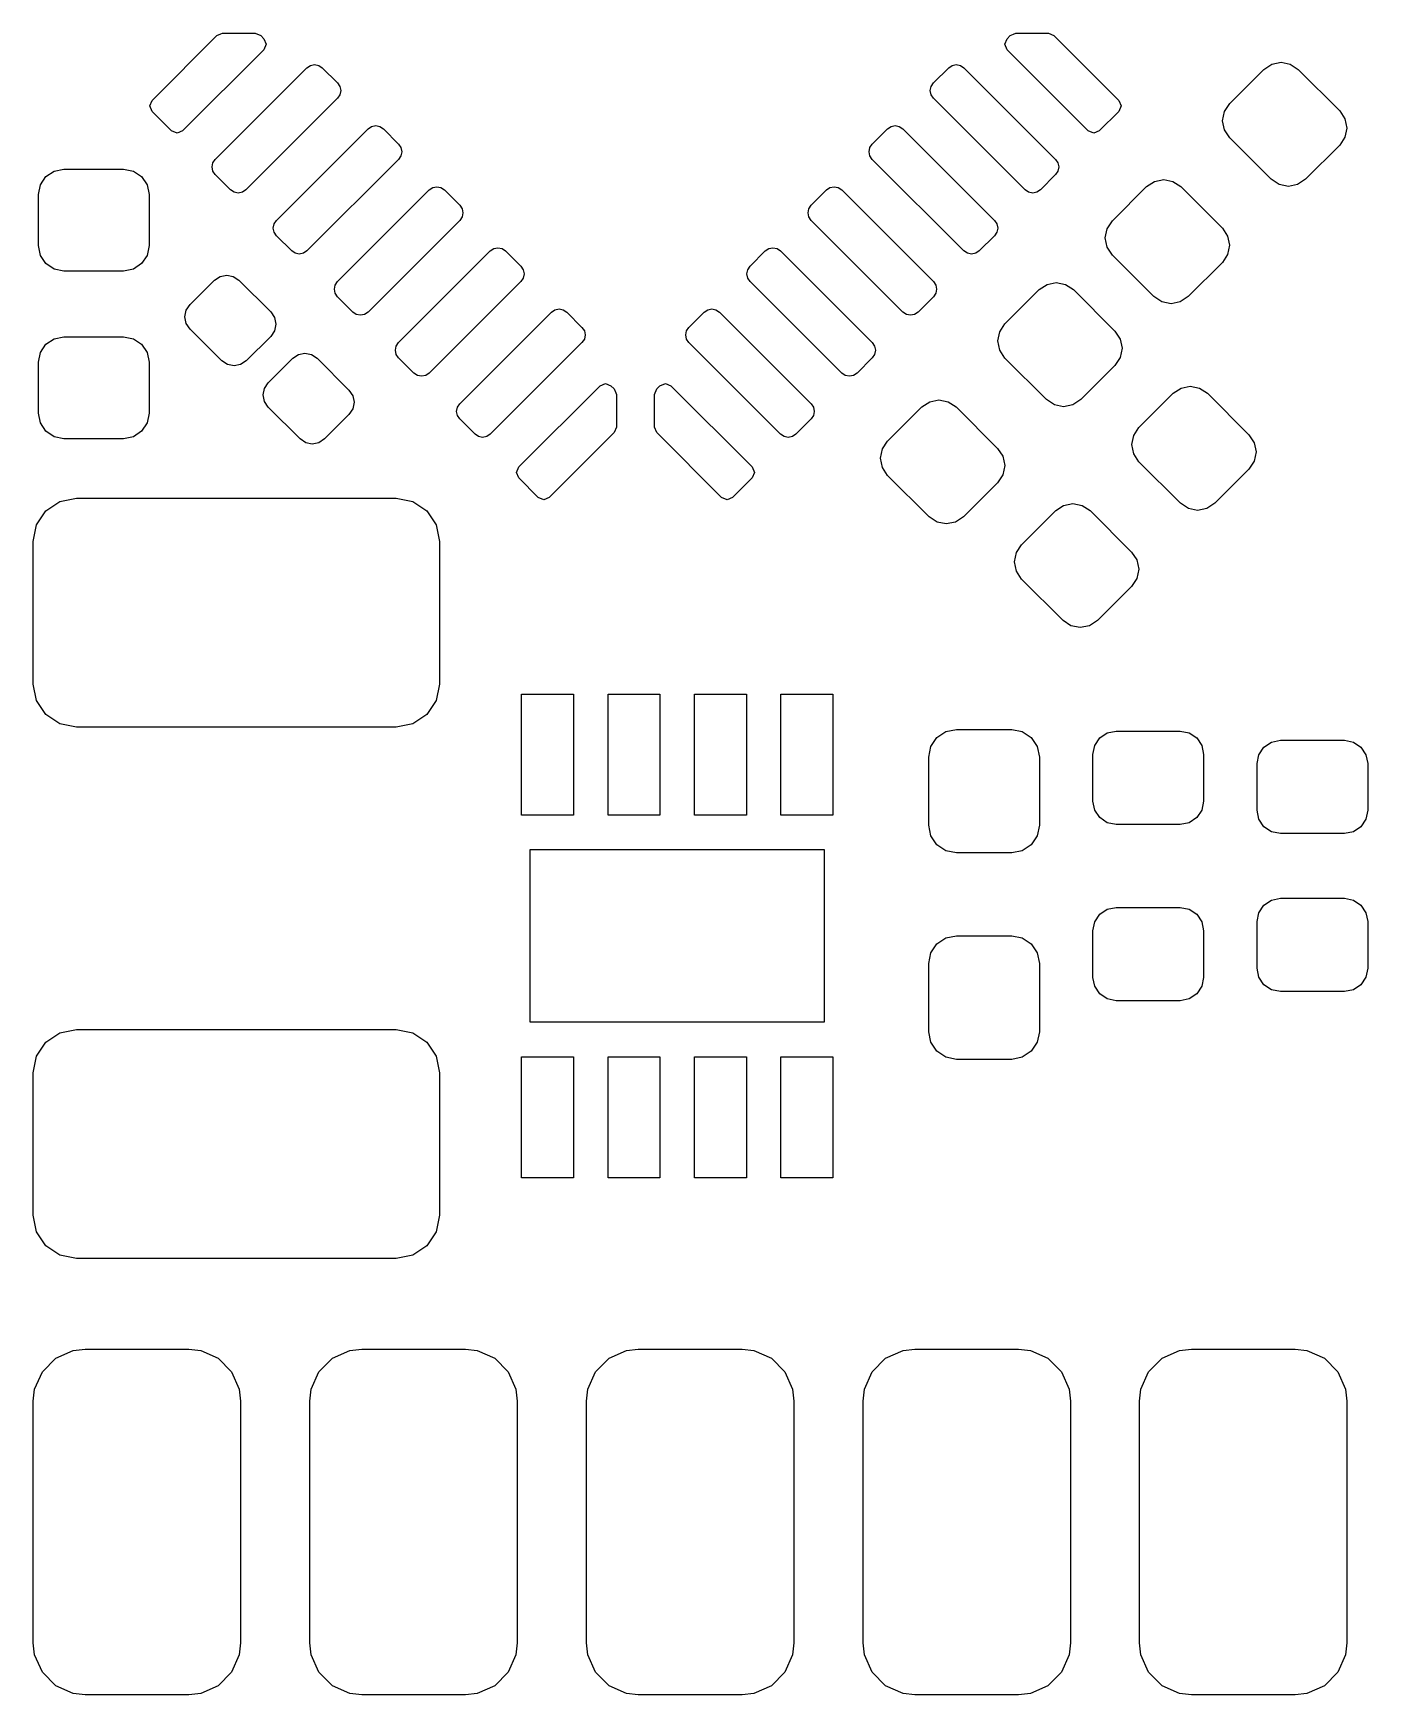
# Model space of a CAD drawing. Extents: x 2.776 to 3.248, y -3.984 to -3.171.
# Drawn here: x 2.8622 to 3.1661, y -3.9842 to -3.6056 of the extents above; entities that cross this region are included whole.
import ezdxf

# ---------------------------------------------------------------- set-up
doc = ezdxf.new("R2010")
doc.units = 0
doc.header["$MEASUREMENT"] = 0
doc.layers.add('BLACK', color=7, linetype='CONTINUOUS')

msp = doc.modelspace()

# ---------------------------------------------------------------- linework, layer by layer
at = {"layer": 'BLACK', "linetype": 'CONTINUOUS'}
for p, q in [((2.88925, -3.62095), (2.90404, -3.60616)), ((2.90404, -3.60616), (2.90493, -3.60579)), ((2.90404, -3.60616), (2.90404, -3.60616)), ((2.90493, -3.60579), (2.90529, -3.60564)), ((2.90529, -3.60564), (2.90529, -3.60564)), ((2.90529, -3.60564), (2.91274, -3.60564)), ((2.91274, -3.60564), (2.91399, -3.60616)), ((2.91399, -3.60616), (2.91472, -3.60689)), ((2.91472, -3.60689), (2.91524, -3.60814)), ((2.91524, -3.60814), (2.91472, -3.6094)), ((3.08346, -3.60814), (3.08398, -3.60689)), ((3.08398, -3.6094), (3.08346, -3.60814)), ((3.08398, -3.60689), (3.08472, -3.60616)), ((3.08472, -3.60616), (3.08545, -3.60585)), ((3.08472, -3.60616), (3.08472, -3.60616)), ((3.08545, -3.60585), (3.08597, -3.60564)), ((3.08597, -3.60564), (3.08597, -3.60564)), ((3.08597, -3.60564), (3.09341, -3.60564)), ((3.09341, -3.60564), (3.09466, -3.60616)), ((3.09466, -3.60616), (3.10945, -3.62095)), ((2.91472, -3.6094), (2.89621, -3.62791)), ((3.10249, -3.62791), (3.08398, -3.6094)), ((2.90366, -3.63438), (2.92453, -3.6135)), ((2.92453, -3.6135), (2.92533, -3.61297)), ((2.92533, -3.61297), (2.92627, -3.61278)), ((2.92627, -3.61278), (2.92722, -3.61297)), ((2.92722, -3.61297), (2.92801, -3.6135)), ((2.92801, -3.6135), (2.93149, -3.61698)), ((3.06721, -3.61698), (3.07069, -3.6135)), ((3.07069, -3.6135), (3.07149, -3.61297)), ((3.07149, -3.61297), (3.07243, -3.61278)), ((3.07243, -3.61278), (3.07337, -3.61297)), ((3.07337, -3.61297), (3.07417, -3.6135)), ((3.07417, -3.6135), (3.09505, -3.63438)), ((3.13469, -3.62167), (3.14249, -3.61387)), ((3.14249, -3.61387), (3.14428, -3.61268)), ((3.14428, -3.61268), (3.14639, -3.61226)), ((3.14639, -3.61226), (3.1485, -3.61268)), ((3.1485, -3.61268), (3.15028, -3.61387)), ((3.15028, -3.61387), (3.15975, -3.62334)), ((2.93149, -3.61698), (2.93203, -3.61778)), ((2.93203, -3.61778), (2.93222, -3.61872)), ((2.93222, -3.61872), (2.93203, -3.61966)), ((3.06649, -3.61872), (3.06668, -3.61778)), ((3.06668, -3.61966), (3.06649, -3.61872)), ((3.06668, -3.61778), (3.06721, -3.61698)), ((2.88873, -3.6222), (2.88925, -3.62095)), ((2.88925, -3.62345), (2.88873, -3.6222)), ((2.93149, -3.62046), (2.91062, -3.64134)), ((2.93203, -3.61966), (2.93149, -3.62046)), ((3.06721, -3.62046), (3.06668, -3.61966)), ((3.08809, -3.64134), (3.06721, -3.62046)), ((3.10945, -3.62095), (3.10997, -3.6222)), ((3.10997, -3.6222), (3.10945, -3.62345)), ((3.1335, -3.62346), (3.13469, -3.62167)), ((2.8937, -3.62791), (2.88925, -3.62345)), ((2.93845, -3.62742), (2.93925, -3.62689)), ((2.93925, -3.62689), (2.94019, -3.6267)), ((2.94019, -3.6267), (2.94114, -3.62689)), ((2.94114, -3.62689), (2.94193, -3.62742)), ((3.05677, -3.62742), (3.05757, -3.62689)), ((3.05757, -3.62689), (3.05851, -3.6267)), ((3.05851, -3.6267), (3.05945, -3.62689)), ((3.05945, -3.62689), (3.06025, -3.62742)), ((3.10945, -3.62345), (3.105, -3.62791)), ((3.13308, -3.62557), (3.1335, -3.62346)), ((3.1335, -3.62768), (3.13308, -3.62557)), ((3.15975, -3.62334), (3.16094, -3.62513)), ((3.16094, -3.62513), (3.16136, -3.62724)), ((2.89496, -3.62843), (2.8937, -3.62791)), ((2.89621, -3.62791), (2.89496, -3.62843)), ((2.91758, -3.6483), (2.93845, -3.62742)), ((2.94193, -3.62742), (2.94541, -3.6309)), ((3.05329, -3.6309), (3.05677, -3.62742)), ((3.06025, -3.62742), (3.08113, -3.6483)), ((3.10375, -3.62843), (3.10249, -3.62791)), ((3.105, -3.62791), (3.10375, -3.62843)), ((3.13469, -3.62946), (3.1335, -3.62768)), ((3.14416, -3.63893), (3.13469, -3.62946)), ((3.16094, -3.62935), (3.15975, -3.63113)), ((3.16136, -3.62724), (3.16094, -3.62935)), ((2.90312, -3.63518), (2.90366, -3.63438)), ((2.94541, -3.63438), (2.92453, -3.65526)), ((2.94541, -3.6309), (2.94595, -3.6317)), ((2.94595, -3.63358), (2.94541, -3.63438)), ((2.94595, -3.6317), (2.94613, -3.63264)), ((2.94613, -3.63264), (2.94595, -3.63358)), ((3.05257, -3.63264), (3.05276, -3.6317)), ((3.05276, -3.63358), (3.05257, -3.63264)), ((3.05276, -3.6317), (3.05329, -3.6309)), ((3.05329, -3.63438), (3.05276, -3.63358)), ((3.07417, -3.65526), (3.05329, -3.63438)), ((3.09505, -3.63438), (3.09558, -3.63518)), ((3.15975, -3.63113), (3.15195, -3.63893)), ((2.86383, -3.6402), (2.86509, -3.63832)), ((2.86509, -3.63832), (2.86697, -3.63706)), ((2.86697, -3.63706), (2.86919, -3.63661)), ((2.86919, -3.63661), (2.88278, -3.63661)), ((2.88278, -3.63661), (2.885, -3.63706)), ((2.885, -3.63706), (2.88688, -3.63832)), ((2.88688, -3.63832), (2.88814, -3.6402)), ((2.90293, -3.63612), (2.90312, -3.63518)), ((2.90312, -3.63706), (2.90293, -3.63612)), ((2.90366, -3.63786), (2.90312, -3.63706)), ((2.90714, -3.64134), (2.90366, -3.63786)), ((3.09505, -3.63786), (3.09157, -3.64134)), ((3.09558, -3.63706), (3.09505, -3.63786)), ((3.09558, -3.63518), (3.09577, -3.63612)), ((3.09577, -3.63612), (3.09558, -3.63706)), ((2.86339, -3.64242), (2.86383, -3.6402)), ((2.88814, -3.6402), (2.88858, -3.64242)), ((2.90793, -3.64187), (2.90714, -3.64134)), ((2.90888, -3.64206), (2.90793, -3.64187)), ((2.90982, -3.64187), (2.90888, -3.64206)), ((2.91062, -3.64134), (2.90982, -3.64187)), ((2.93149, -3.66222), (2.95237, -3.64134)), ((2.95237, -3.64134), (2.95317, -3.64081)), ((2.95317, -3.64081), (2.95411, -3.64062)), ((2.95411, -3.64062), (2.95506, -3.64081)), ((2.95506, -3.64081), (2.95585, -3.64134)), ((2.95585, -3.64134), (2.95933, -3.64482)), ((3.03937, -3.64482), (3.04285, -3.64134)), ((3.04285, -3.64134), (3.04365, -3.64081)), ((3.04365, -3.64081), (3.04459, -3.64062)), ((3.04459, -3.64062), (3.04553, -3.64081)), ((3.04553, -3.64081), (3.04633, -3.64134)), ((3.04633, -3.64134), (3.06721, -3.66222)), ((3.08889, -3.64187), (3.08809, -3.64134)), ((3.08983, -3.64206), (3.08889, -3.64187)), ((3.09077, -3.64187), (3.08983, -3.64206)), ((3.09157, -3.64134), (3.09077, -3.64187)), ((3.10797, -3.64839), (3.11576, -3.6406)), ((3.11576, -3.6406), (3.11755, -3.6394)), ((3.11755, -3.6394), (3.11966, -3.63898)), ((3.11966, -3.63898), (3.12177, -3.6394)), ((3.12177, -3.6394), (3.12356, -3.6406)), ((3.12356, -3.6406), (3.13302, -3.65006)), ((3.14595, -3.64012), (3.14416, -3.63893)), ((3.14806, -3.64054), (3.14595, -3.64012)), ((3.15017, -3.64012), (3.14806, -3.64054)), ((3.15195, -3.63893), (3.15017, -3.64012)), ((2.86339, -3.65404), (2.86339, -3.64242)), ((2.88858, -3.64242), (2.88858, -3.65404)), ((2.95933, -3.64482), (2.95987, -3.64562)), ((2.95987, -3.64562), (2.96005, -3.64656)), ((3.03865, -3.64656), (3.03884, -3.64562)), ((3.03884, -3.64562), (3.03937, -3.64482)), ((2.91685, -3.65004), (2.91704, -3.6491)), ((2.91704, -3.6491), (2.91758, -3.6483)), ((2.95933, -3.6483), (2.93845, -3.66918)), ((2.95987, -3.6475), (2.95933, -3.6483)), ((2.96005, -3.64656), (2.95987, -3.6475)), ((3.03884, -3.6475), (3.03865, -3.64656)), ((3.03937, -3.6483), (3.03884, -3.6475)), ((3.06025, -3.66918), (3.03937, -3.6483)), ((3.08113, -3.6483), (3.08166, -3.6491)), ((3.08166, -3.6491), (3.08185, -3.65004)), ((3.10677, -3.65018), (3.10797, -3.64839)), ((2.91704, -3.65098), (2.91685, -3.65004)), ((2.91758, -3.65178), (2.91704, -3.65098)), ((2.92105, -3.65526), (2.91758, -3.65178)), ((3.08113, -3.65178), (3.07765, -3.65526)), ((3.08166, -3.65098), (3.08113, -3.65178)), ((3.08185, -3.65004), (3.08166, -3.65098)), ((3.10635, -3.65229), (3.10677, -3.65018)), ((3.10677, -3.6544), (3.10635, -3.65229)), ((3.13302, -3.65006), (3.13422, -3.65185)), ((3.13422, -3.65185), (3.13464, -3.65396)), ((2.86383, -3.65626), (2.86339, -3.65404)), ((2.86509, -3.65814), (2.86383, -3.65626)), ((2.88814, -3.65626), (2.88688, -3.65814)), ((2.88858, -3.65404), (2.88814, -3.65626)), ((2.92185, -3.65579), (2.92105, -3.65526)), ((2.92279, -3.65598), (2.92185, -3.65579)), ((2.92374, -3.65579), (2.92279, -3.65598)), ((2.92453, -3.65526), (2.92374, -3.65579)), ((2.94541, -3.67614), (2.96629, -3.65526)), ((2.96629, -3.65526), (2.96709, -3.65473)), ((2.96709, -3.65473), (2.96803, -3.65454)), ((2.96803, -3.65454), (2.96897, -3.65473)), ((2.96897, -3.65473), (2.96977, -3.65526)), ((2.96977, -3.65526), (2.97325, -3.65874)), ((3.02545, -3.65874), (3.02893, -3.65526)), ((3.02893, -3.65526), (3.02973, -3.65473)), ((3.02973, -3.65473), (3.03067, -3.65454)), ((3.03067, -3.65454), (3.03161, -3.65473)), ((3.03161, -3.65473), (3.03241, -3.65526)), ((3.03241, -3.65526), (3.05329, -3.67614)), ((3.07497, -3.65579), (3.07417, -3.65526)), ((3.07591, -3.65598), (3.07497, -3.65579)), ((3.07685, -3.65579), (3.07591, -3.65598)), ((3.07765, -3.65526), (3.07685, -3.65579)), ((3.10797, -3.65619), (3.10677, -3.6544)), ((3.11743, -3.66565), (3.10797, -3.65619)), ((3.13422, -3.65607), (3.13302, -3.65786)), ((3.13464, -3.65396), (3.13422, -3.65607)), ((2.86697, -3.6594), (2.86509, -3.65814)), ((2.86919, -3.65984), (2.86697, -3.6594)), ((2.88278, -3.65984), (2.86919, -3.65984)), ((2.885, -3.6594), (2.88278, -3.65984)), ((2.88688, -3.65814), (2.885, -3.6594)), ((2.90347, -3.6619), (2.90475, -3.66105)), ((2.90475, -3.66105), (2.90626, -3.66075)), ((2.90626, -3.66075), (2.90776, -3.66105)), ((2.90776, -3.66105), (2.90904, -3.6619)), ((2.97325, -3.65874), (2.97379, -3.65954)), ((2.97379, -3.65954), (2.97397, -3.66048)), ((2.97397, -3.66048), (2.97379, -3.66142)), ((3.02473, -3.66048), (3.02492, -3.65954)), ((3.02492, -3.66142), (3.02473, -3.66048)), ((3.02492, -3.65954), (3.02545, -3.65874)), ((3.13302, -3.65786), (3.12523, -3.66565)), ((2.8979, -3.66747), (2.90347, -3.6619)), ((2.90904, -3.6619), (2.91628, -3.66914)), ((2.93077, -3.66396), (2.93096, -3.66302)), ((2.93096, -3.6649), (2.93077, -3.66396)), ((2.93096, -3.66302), (2.93149, -3.66222)), ((2.93149, -3.6657), (2.93096, -3.6649)), ((2.97325, -3.66222), (2.95237, -3.6831)), ((2.97379, -3.66142), (2.97325, -3.66222)), ((3.02545, -3.66222), (3.02492, -3.66142)), ((3.04633, -3.6831), (3.02545, -3.66222)), ((3.06721, -3.66222), (3.06774, -3.66302)), ((3.06774, -3.6649), (3.06721, -3.6657)), ((3.06774, -3.66302), (3.06793, -3.66396)), ((3.06793, -3.66396), (3.06774, -3.6649)), ((3.08351, -3.67187), (3.09131, -3.66407)), ((3.09131, -3.66407), (3.0931, -3.66288)), ((3.0931, -3.66288), (3.0952, -3.66246)), ((3.0952, -3.66246), (3.09731, -3.66288)), ((3.09731, -3.66288), (3.0991, -3.66407)), ((3.0991, -3.66407), (3.10857, -3.67354)), ((2.89705, -3.66875), (2.8979, -3.66747)), ((2.93497, -3.66918), (2.93149, -3.6657)), ((2.98021, -3.66918), (2.98101, -3.66865)), ((2.98101, -3.66865), (2.98195, -3.66846)), ((2.98195, -3.66846), (2.98289, -3.66865)), ((2.98289, -3.66865), (2.98369, -3.66918)), ((3.01501, -3.66918), (3.01581, -3.66865)), ((3.01581, -3.66865), (3.01675, -3.66846)), ((3.01675, -3.66846), (3.01769, -3.66865)), ((3.01769, -3.66865), (3.01849, -3.66918)), ((3.06721, -3.6657), (3.06373, -3.66918)), ((3.11922, -3.66685), (3.11743, -3.66565)), ((3.12133, -3.66727), (3.11922, -3.66685)), ((3.12344, -3.66685), (3.12133, -3.66727)), ((3.12523, -3.66565), (3.12344, -3.66685)), ((2.89675, -3.67026), (2.89705, -3.66875)), ((2.89705, -3.67176), (2.89675, -3.67026)), ((2.8979, -3.67304), (2.89705, -3.67176)), ((2.91628, -3.66914), (2.91713, -3.67042)), ((2.91713, -3.67042), (2.91743, -3.67193)), ((2.91743, -3.67193), (2.91713, -3.67343)), ((2.93577, -3.66971), (2.93497, -3.66918)), ((2.93671, -3.6699), (2.93577, -3.66971)), ((2.93766, -3.66971), (2.93671, -3.6699)), ((2.93845, -3.66918), (2.93766, -3.66971)), ((2.95933, -3.69006), (2.98021, -3.66918)), ((2.98369, -3.66918), (2.98717, -3.67266)), ((3.01153, -3.67266), (3.01501, -3.66918)), ((3.01849, -3.66918), (3.03937, -3.69006)), ((3.06105, -3.66971), (3.06025, -3.66918)), ((3.06199, -3.6699), (3.06105, -3.66971)), ((3.06293, -3.66971), (3.06199, -3.6699)), ((3.06373, -3.66918), (3.06293, -3.66971)), ((3.08232, -3.67365), (3.08351, -3.67187)), ((2.86509, -3.6765), (2.86697, -3.67525)), ((2.86697, -3.67525), (2.86919, -3.6748)), ((2.86919, -3.6748), (2.88278, -3.6748)), ((2.88278, -3.6748), (2.885, -3.67525)), ((2.885, -3.67525), (2.88688, -3.6765)), ((2.90514, -3.68028), (2.8979, -3.67304)), ((2.91628, -3.67471), (2.91071, -3.68028)), ((2.91713, -3.67343), (2.91628, -3.67471)), ((2.94488, -3.67694), (2.94541, -3.67614)), ((2.98717, -3.67614), (2.96629, -3.69702)), ((2.98717, -3.67266), (2.98771, -3.67346)), ((2.98771, -3.67534), (2.98717, -3.67614)), ((2.98771, -3.67346), (2.98789, -3.6744)), ((2.98789, -3.6744), (2.98771, -3.67534)), ((3.01081, -3.6744), (3.011, -3.67346)), ((3.011, -3.67534), (3.01081, -3.6744)), ((3.011, -3.67346), (3.01153, -3.67266)), ((3.01153, -3.67614), (3.011, -3.67534)), ((3.03241, -3.69702), (3.01153, -3.67614)), ((3.05329, -3.67614), (3.05382, -3.67694)), ((3.0819, -3.67576), (3.08232, -3.67365)), ((3.08232, -3.67787), (3.0819, -3.67576)), ((3.10857, -3.67354), (3.10976, -3.67532)), ((3.10976, -3.67532), (3.11018, -3.67743)), ((2.86339, -3.68061), (2.86383, -3.67839)), ((2.86383, -3.67839), (2.86509, -3.6765)), ((2.88688, -3.6765), (2.88814, -3.67839)), ((2.88814, -3.67839), (2.88858, -3.68061)), ((2.91572, -3.68529), (2.92129, -3.67972)), ((2.92129, -3.67972), (2.92257, -3.67887)), ((2.92257, -3.67887), (2.92407, -3.67857)), ((2.92407, -3.67857), (2.92558, -3.67887)), ((2.92558, -3.67887), (2.92686, -3.67972)), ((2.92686, -3.67972), (2.9341, -3.68696)), ((2.94469, -3.67788), (2.94488, -3.67694)), ((2.94488, -3.67882), (2.94469, -3.67788)), ((2.94541, -3.67962), (2.94488, -3.67882)), ((2.94889, -3.6831), (2.94541, -3.67962)), ((3.05329, -3.67962), (3.04981, -3.6831)), ((3.05382, -3.67882), (3.05329, -3.67962)), ((3.05382, -3.67694), (3.05401, -3.67788)), ((3.05401, -3.67788), (3.05382, -3.67882)), ((3.08351, -3.67966), (3.08232, -3.67787)), ((3.09298, -3.68913), (3.08351, -3.67966)), ((3.10976, -3.67954), (3.10857, -3.68133)), ((3.11018, -3.67743), (3.10976, -3.67954)), ((2.86339, -3.69222), (2.86339, -3.68061)), ((2.88858, -3.68061), (2.88858, -3.69222)), ((2.90642, -3.68113), (2.90514, -3.68028)), ((2.90793, -3.68143), (2.90642, -3.68113)), ((2.90943, -3.68113), (2.90793, -3.68143)), ((2.91071, -3.68028), (2.90943, -3.68113)), ((2.94969, -3.68363), (2.94889, -3.6831)), ((2.95063, -3.68382), (2.94969, -3.68363)), ((2.95158, -3.68363), (2.95063, -3.68382)), ((2.95237, -3.6831), (2.95158, -3.68363)), ((3.04713, -3.68363), (3.04633, -3.6831)), ((3.04807, -3.68382), (3.04713, -3.68363)), ((3.04901, -3.68363), (3.04807, -3.68382)), ((3.04981, -3.6831), (3.04901, -3.68363)), ((3.10857, -3.68133), (3.10077, -3.68913)), ((2.91457, -3.68807), (2.91487, -3.68657)), ((2.91487, -3.68657), (2.91572, -3.68529)), ((2.9341, -3.68696), (2.93495, -3.68824)), ((2.97277, -3.70446), (2.99128, -3.68595)), ((2.99128, -3.68595), (2.99253, -3.68543)), ((2.99253, -3.68543), (2.99378, -3.68595)), ((2.99378, -3.68595), (2.99452, -3.68669)), ((2.99452, -3.68669), (2.99452, -3.68669)), ((2.99452, -3.68669), (2.99488, -3.68757)), ((2.99488, -3.68757), (2.99504, -3.68794)), ((3.00367, -3.68794), (3.00419, -3.68669)), ((3.00419, -3.68669), (3.00492, -3.68595)), ((3.00419, -3.68669), (3.00419, -3.68669)), ((3.00492, -3.68595), (3.00617, -3.68543)), ((3.00617, -3.68543), (3.00743, -3.68595)), ((3.00743, -3.68595), (3.02594, -3.70446)), ((3.12182, -3.68769), (3.12361, -3.6865)), ((3.12361, -3.6865), (3.12572, -3.68608)), ((3.12572, -3.68608), (3.12783, -3.6865)), ((3.12783, -3.6865), (3.12961, -3.68769)), ((2.91487, -3.68958), (2.91457, -3.68807)), ((2.91572, -3.69086), (2.91487, -3.68958)), ((2.92296, -3.6981), (2.91572, -3.69086)), ((2.93495, -3.69125), (2.9341, -3.69253)), ((2.93495, -3.68824), (2.93525, -3.68974)), ((2.93525, -3.68974), (2.93495, -3.69125)), ((2.95861, -3.6918), (2.9588, -3.69086)), ((2.9588, -3.69086), (2.95933, -3.69006)), ((2.99504, -3.68794), (2.99504, -3.68794)), ((2.99504, -3.68794), (2.99504, -3.69538)), ((3.00367, -3.69538), (3.00367, -3.68794)), ((3.00367, -3.68794), (3.00367, -3.68794)), ((3.00367, -3.68794), (3.00367, -3.68794)), ((3.03937, -3.69006), (3.0399, -3.69086)), ((3.0399, -3.69086), (3.04009, -3.6918)), ((3.05679, -3.69859), (3.06458, -3.6908)), ((3.06458, -3.6908), (3.06637, -3.6896)), ((3.06637, -3.6896), (3.06848, -3.68918)), ((3.06848, -3.68918), (3.07059, -3.6896)), ((3.07059, -3.6896), (3.07238, -3.6908)), ((3.07238, -3.6908), (3.08184, -3.70026)), ((3.09477, -3.69032), (3.09298, -3.68913)), ((3.09687, -3.69074), (3.09477, -3.69032)), ((3.09898, -3.69032), (3.09687, -3.69074)), ((3.10077, -3.68913), (3.09898, -3.69032)), ((3.11402, -3.69549), (3.12182, -3.68769)), ((3.12961, -3.68769), (3.13908, -3.69716)), ((2.86383, -3.69445), (2.86339, -3.69222)), ((2.86509, -3.69633), (2.86383, -3.69445)), ((2.88814, -3.69445), (2.88688, -3.69633)), ((2.88858, -3.69222), (2.88814, -3.69445)), ((2.9341, -3.69253), (2.92853, -3.6981)), ((2.9588, -3.69274), (2.95861, -3.6918)), ((2.95933, -3.69354), (2.9588, -3.69274)), ((2.96281, -3.69702), (2.95933, -3.69354)), ((3.03937, -3.69354), (3.03589, -3.69702)), ((3.0399, -3.69274), (3.03937, -3.69354)), ((3.04009, -3.6918), (3.0399, -3.69274)), ((2.86697, -3.69759), (2.86509, -3.69633)), ((2.86919, -3.69803), (2.86697, -3.69759)), ((2.88278, -3.69803), (2.86919, -3.69803)), ((2.885, -3.69759), (2.88278, -3.69803)), ((2.88688, -3.69633), (2.885, -3.69759)), ((2.92424, -3.69895), (2.92296, -3.6981)), ((2.92574, -3.69925), (2.92424, -3.69895)), ((2.92725, -3.69895), (2.92574, -3.69925)), ((2.92853, -3.6981), (2.92725, -3.69895)), ((2.96361, -3.69755), (2.96281, -3.69702)), ((2.96455, -3.69774), (2.96361, -3.69755)), ((2.96549, -3.69755), (2.96455, -3.69774)), ((2.96629, -3.69702), (2.96549, -3.69755)), ((2.99452, -3.69663), (2.97973, -3.71142)), ((2.99504, -3.69538), (2.99452, -3.69663)), ((3.00419, -3.69663), (3.00367, -3.69538)), ((3.01898, -3.71142), (3.00419, -3.69663)), ((3.03321, -3.69755), (3.03241, -3.69702)), ((3.03415, -3.69774), (3.03321, -3.69755)), ((3.03509, -3.69755), (3.03415, -3.69774)), ((3.03589, -3.69702), (3.03509, -3.69755)), ((3.05559, -3.70038), (3.05679, -3.69859)), ((3.11241, -3.69938), (3.11283, -3.69728)), ((3.11283, -3.69728), (3.11402, -3.69549)), ((3.13908, -3.69716), (3.14027, -3.69895)), ((3.14027, -3.69895), (3.14069, -3.70106)), ((3.05517, -3.70249), (3.05559, -3.70038)), ((3.05559, -3.7046), (3.05517, -3.70249)), ((3.08184, -3.70026), (3.08304, -3.70205)), ((3.08304, -3.70205), (3.08346, -3.70416)), ((3.11283, -3.70149), (3.11241, -3.69938)), ((3.11402, -3.70328), (3.11283, -3.70149)), ((3.14069, -3.70106), (3.14027, -3.70316)), ((2.97225, -3.70572), (2.97277, -3.70446)), ((2.97277, -3.70697), (2.97225, -3.70572)), ((3.02594, -3.70446), (3.02646, -3.70572)), ((3.02646, -3.70572), (3.02594, -3.70697)), ((3.05679, -3.70639), (3.05559, -3.7046)), ((3.06625, -3.71585), (3.05679, -3.70639)), ((3.08304, -3.70627), (3.08184, -3.70806)), ((3.08346, -3.70416), (3.08304, -3.70627)), ((3.12349, -3.71275), (3.11402, -3.70328)), ((3.13908, -3.70495), (3.13128, -3.71275)), ((3.14027, -3.70316), (3.13908, -3.70495)), ((2.97722, -3.71142), (2.97277, -3.70697)), ((3.02594, -3.70697), (3.02148, -3.71142)), ((3.08184, -3.70806), (3.07405, -3.71585)), ((2.86509, -3.7145), (2.86828, -3.71236)), ((2.86828, -3.71236), (2.87205, -3.71161)), ((2.87205, -3.71161), (2.94488, -3.71161)), ((2.94488, -3.71161), (2.94865, -3.71236)), ((2.94865, -3.71236), (2.95184, -3.7145)), ((2.97847, -3.71194), (2.97722, -3.71142)), ((2.97973, -3.71142), (2.97847, -3.71194)), ((3.02023, -3.71194), (3.01898, -3.71142)), ((3.02148, -3.71142), (3.02023, -3.71194)), ((3.09509, -3.71442), (3.09688, -3.71322)), ((3.09688, -3.71322), (3.09899, -3.7128)), ((3.09899, -3.7128), (3.1011, -3.71322)), ((3.1011, -3.71322), (3.10289, -3.71442)), ((3.12528, -3.71394), (3.12349, -3.71275)), ((3.12739, -3.71436), (3.12528, -3.71394)), ((3.1295, -3.71394), (3.12739, -3.71436)), ((3.13128, -3.71275), (3.1295, -3.71394)), ((2.8622, -3.72146), (2.86295, -3.71769)), ((2.86295, -3.71769), (2.86509, -3.7145)), ((2.95184, -3.7145), (2.95398, -3.71769)), ((2.95398, -3.71769), (2.95472, -3.72146)), ((3.06804, -3.71705), (3.06625, -3.71585)), ((3.07015, -3.71747), (3.06804, -3.71705)), ((3.07226, -3.71705), (3.07015, -3.71747)), ((3.07405, -3.71585), (3.07226, -3.71705)), ((3.0873, -3.72221), (3.09509, -3.71442)), ((3.10289, -3.71442), (3.11235, -3.72388)), ((2.8622, -3.75394), (2.8622, -3.72146)), ((2.95472, -3.72146), (2.95472, -3.75394)), ((3.08568, -3.72611), (3.0861, -3.724)), ((3.0861, -3.724), (3.0873, -3.72221)), ((3.11235, -3.72388), (3.11355, -3.72567)), ((3.0861, -3.72822), (3.08568, -3.72611)), ((3.0873, -3.73001), (3.0861, -3.72822)), ((3.11355, -3.72567), (3.11397, -3.72778)), ((3.11397, -3.72778), (3.11355, -3.72989)), ((3.09676, -3.73947), (3.0873, -3.73001)), ((3.11235, -3.73168), (3.10456, -3.73947)), ((3.11355, -3.72989), (3.11235, -3.73168)), ((3.09855, -3.74067), (3.09676, -3.73947)), ((3.10456, -3.73947), (3.10277, -3.74067)), ((3.10066, -3.74109), (3.09855, -3.74067)), ((3.10277, -3.74067), (3.10066, -3.74109)), ((2.86295, -3.7577), (2.8622, -3.75394)), ((2.95472, -3.75394), (2.95398, -3.7577)), ((2.86509, -3.7609), (2.86295, -3.7577)), ((2.95398, -3.7577), (2.95184, -3.7609)), ((2.97343, -3.78378), (2.97343, -3.75622)), ((2.97343, -3.75622), (2.98524, -3.75622)), ((2.98524, -3.75622), (2.98524, -3.78378)), ((2.99311, -3.78378), (2.99311, -3.75622)), ((2.99311, -3.75622), (3.00492, -3.75622)), ((3.00492, -3.75622), (3.00492, -3.78378)), ((3.0128, -3.78378), (3.0128, -3.75622)), ((3.0128, -3.75622), (3.02461, -3.75622)), ((3.02461, -3.75622), (3.02461, -3.78378)), ((3.03248, -3.78378), (3.03248, -3.75622)), ((3.03248, -3.75622), (3.04429, -3.75622)), ((3.04429, -3.75622), (3.04429, -3.78378)), ((2.86828, -3.76303), (2.86509, -3.7609)), ((2.87205, -3.76378), (2.86828, -3.76303)), ((2.94865, -3.76303), (2.94488, -3.76378)), ((2.95184, -3.7609), (2.94865, -3.76303)), ((2.94488, -3.76378), (2.87205, -3.76378)), ((3.06662, -3.76816), (3.06799, -3.76612)), ((3.06799, -3.76612), (3.07003, -3.76475)), ((3.07003, -3.76475), (3.07244, -3.76427)), ((3.07244, -3.76427), (3.08504, -3.76427)), ((3.08504, -3.76427), (3.08745, -3.76475)), ((3.08745, -3.76475), (3.08949, -3.76612)), ((3.08949, -3.76612), (3.09086, -3.76816)), ((3.10395, -3.76796), (3.1051, -3.76623)), ((3.1051, -3.76623), (3.10682, -3.76508)), ((3.10682, -3.76508), (3.10886, -3.76468)), ((3.10886, -3.76468), (3.12343, -3.76468)), ((3.12343, -3.76468), (3.12546, -3.76508)), ((3.12546, -3.76508), (3.12718, -3.76623)), ((3.12718, -3.76623), (3.12834, -3.76796)), ((3.1425, -3.76831), (3.14423, -3.76716)), ((3.14423, -3.76716), (3.14626, -3.76676)), ((3.14626, -3.76676), (3.16083, -3.76676)), ((3.16083, -3.76676), (3.16286, -3.76716)), ((3.16286, -3.76716), (3.16458, -3.76831)), ((3.06614, -3.77057), (3.06662, -3.76816)), ((3.06614, -3.78612), (3.06614, -3.77057)), ((3.09086, -3.76816), (3.09134, -3.77057)), ((3.09134, -3.77057), (3.09134, -3.78612)), ((3.10354, -3.76999), (3.10395, -3.76796)), ((3.10354, -3.78062), (3.10354, -3.76999)), ((3.12834, -3.76796), (3.12874, -3.76999)), ((3.12874, -3.76999), (3.12874, -3.78062)), ((3.14094, -3.77207), (3.14135, -3.77004)), ((3.14135, -3.77004), (3.1425, -3.76831)), ((3.16458, -3.76831), (3.16574, -3.77004)), ((3.16574, -3.77004), (3.16614, -3.77207)), ((3.14094, -3.7827), (3.14094, -3.77207)), ((3.16614, -3.77207), (3.16614, -3.7827)), ((3.10395, -3.78266), (3.10354, -3.78062)), ((3.12874, -3.78062), (3.12834, -3.78266)), ((2.98524, -3.78378), (2.97343, -3.78378)), ((3.00492, -3.78378), (2.99311, -3.78378)), ((3.02461, -3.78378), (3.0128, -3.78378)), ((3.04429, -3.78378), (3.03248, -3.78378)), ((3.1051, -3.78438), (3.10395, -3.78266)), ((3.10682, -3.78553), (3.1051, -3.78438)), ((3.10886, -3.78594), (3.10682, -3.78553)), ((3.12343, -3.78594), (3.10886, -3.78594)), ((3.12546, -3.78553), (3.12343, -3.78594)), ((3.12718, -3.78438), (3.12546, -3.78553)), ((3.12834, -3.78266), (3.12718, -3.78438)), ((3.14135, -3.78473), (3.14094, -3.7827)), ((3.1425, -3.78646), (3.14135, -3.78473)), ((3.16574, -3.78473), (3.16458, -3.78646)), ((3.16614, -3.7827), (3.16574, -3.78473)), ((3.06662, -3.78853), (3.06614, -3.78612)), ((3.06799, -3.79058), (3.06662, -3.78853)), ((3.09086, -3.78853), (3.08949, -3.79058)), ((3.09134, -3.78612), (3.09086, -3.78853)), ((3.14423, -3.78761), (3.1425, -3.78646)), ((3.14626, -3.78802), (3.14423, -3.78761)), ((3.16083, -3.78802), (3.14626, -3.78802)), ((3.16286, -3.78761), (3.16083, -3.78802)), ((3.16458, -3.78646), (3.16286, -3.78761)), ((2.97539, -3.83102), (2.97539, -3.79165)), ((2.97539, -3.79165), (3.04232, -3.79165)), ((3.04232, -3.79165), (3.04232, -3.83102)), ((3.07003, -3.79194), (3.06799, -3.79058)), ((3.07244, -3.79242), (3.07003, -3.79194)), ((3.08504, -3.79242), (3.07244, -3.79242)), ((3.08745, -3.79194), (3.08504, -3.79242)), ((3.08949, -3.79058), (3.08745, -3.79194)), ((3.10682, -3.80524), (3.10886, -3.80483)), ((3.10886, -3.80483), (3.12343, -3.80483)), ((3.12343, -3.80483), (3.12546, -3.80524)), ((3.14135, -3.80604), (3.1425, -3.80431)), ((3.1425, -3.80431), (3.14423, -3.80316)), ((3.14423, -3.80316), (3.14626, -3.80276)), ((3.14626, -3.80276), (3.16083, -3.80276)), ((3.16083, -3.80276), (3.16286, -3.80316)), ((3.16286, -3.80316), (3.16458, -3.80431)), ((3.16458, -3.80431), (3.16574, -3.80604)), ((3.10354, -3.81015), (3.10395, -3.80812)), ((3.10395, -3.80812), (3.1051, -3.80639)), ((3.1051, -3.80639), (3.10682, -3.80524)), ((3.12546, -3.80524), (3.12718, -3.80639)), ((3.12718, -3.80639), (3.12834, -3.80812)), ((3.12834, -3.80812), (3.12874, -3.81015)), ((3.14094, -3.80807), (3.14135, -3.80604)), ((3.14094, -3.8187), (3.14094, -3.80807)), ((3.16574, -3.80604), (3.16614, -3.80807)), ((3.16614, -3.80807), (3.16614, -3.8187)), ((3.06799, -3.81316), (3.07003, -3.8118)), ((3.07003, -3.8118), (3.07244, -3.81132)), ((3.07244, -3.81132), (3.08504, -3.81132)), ((3.08504, -3.81132), (3.08745, -3.8118)), ((3.08745, -3.8118), (3.08949, -3.81316)), ((3.10354, -3.82078), (3.10354, -3.81015)), ((3.12874, -3.81015), (3.12874, -3.82078)), ((3.06614, -3.81762), (3.06662, -3.81521)), ((3.06662, -3.81521), (3.06799, -3.81316)), ((3.08949, -3.81316), (3.09086, -3.81521)), ((3.09086, -3.81521), (3.09134, -3.81762)), ((3.06614, -3.83317), (3.06614, -3.81762)), ((3.09134, -3.81762), (3.09134, -3.83317)), ((3.14135, -3.82073), (3.14094, -3.8187)), ((3.16614, -3.8187), (3.16574, -3.82073)), ((3.10395, -3.82281), (3.10354, -3.82078)), ((3.1051, -3.82454), (3.10395, -3.82281)), ((3.12834, -3.82281), (3.12718, -3.82454)), ((3.12874, -3.82078), (3.12834, -3.82281)), ((3.1425, -3.82246), (3.14135, -3.82073)), ((3.14423, -3.82361), (3.1425, -3.82246)), ((3.14626, -3.82402), (3.14423, -3.82361)), ((3.16286, -3.82361), (3.16083, -3.82402)), ((3.16458, -3.82246), (3.16286, -3.82361)), ((3.16574, -3.82073), (3.16458, -3.82246)), ((3.10682, -3.82569), (3.1051, -3.82454)), ((3.10886, -3.82609), (3.10682, -3.82569)), ((3.12343, -3.82609), (3.10886, -3.82609)), ((3.12546, -3.82569), (3.12343, -3.82609)), ((3.12718, -3.82454), (3.12546, -3.82569)), ((3.16083, -3.82402), (3.14626, -3.82402)), ((3.04232, -3.83102), (2.97539, -3.83102)), ((2.86509, -3.83556), (2.86828, -3.83343)), ((2.86828, -3.83343), (2.87205, -3.83268)), ((2.87205, -3.83268), (2.94488, -3.83268)), ((2.94488, -3.83268), (2.94865, -3.83343)), ((2.94865, -3.83343), (2.95184, -3.83556)), ((3.06662, -3.83558), (3.06614, -3.83317)), ((3.09134, -3.83317), (3.09086, -3.83558)), ((2.8622, -3.84252), (2.86295, -3.83875)), ((2.86295, -3.83875), (2.86509, -3.83556)), ((2.95184, -3.83556), (2.95398, -3.83875)), ((2.95398, -3.83875), (2.95472, -3.84252)), ((2.97343, -3.86646), (2.97343, -3.8389)), ((2.97343, -3.8389), (2.98524, -3.8389)), ((2.98524, -3.8389), (2.98524, -3.86646)), ((2.99311, -3.86646), (2.99311, -3.8389)), ((2.99311, -3.8389), (3.00492, -3.8389)), ((3.00492, -3.8389), (3.00492, -3.86646)), ((3.0128, -3.86646), (3.0128, -3.8389)), ((3.0128, -3.8389), (3.02461, -3.8389)), ((3.02461, -3.8389), (3.02461, -3.86646)), ((3.03248, -3.86646), (3.03248, -3.8389)), ((3.03248, -3.8389), (3.04429, -3.8389)), ((3.04429, -3.8389), (3.04429, -3.86646)), ((3.06799, -3.83762), (3.06662, -3.83558)), ((3.07003, -3.83899), (3.06799, -3.83762)), ((3.07244, -3.83947), (3.07003, -3.83899)), ((3.08745, -3.83899), (3.08504, -3.83947)), ((3.08949, -3.83762), (3.08745, -3.83899)), ((3.09086, -3.83558), (3.08949, -3.83762)), ((2.8622, -3.875), (2.8622, -3.84252)), ((2.95472, -3.84252), (2.95472, -3.875)), ((3.08504, -3.83947), (3.07244, -3.83947)), ((2.98524, -3.86646), (2.97343, -3.86646)), ((3.00492, -3.86646), (2.99311, -3.86646)), ((3.02461, -3.86646), (3.0128, -3.86646)), ((3.04429, -3.86646), (3.03248, -3.86646)), ((2.86295, -3.87877), (2.8622, -3.875)), ((2.95472, -3.875), (2.95398, -3.87877)), ((2.86509, -3.88196), (2.86295, -3.87877)), ((2.95398, -3.87877), (2.95184, -3.88196)), ((2.86828, -3.88409), (2.86509, -3.88196)), ((2.87205, -3.88484), (2.86828, -3.88409)), ((2.94865, -3.88409), (2.94488, -3.88484)), ((2.95184, -3.88196), (2.94865, -3.88409)), ((2.94488, -3.88484), (2.87205, -3.88484)), ((2.86733, -3.90758), (2.8713, -3.90583)), ((2.8713, -3.90583), (2.874, -3.90551)), ((2.874, -3.90551), (2.89762, -3.90551)), ((2.89762, -3.90551), (2.90033, -3.90583)), ((2.90033, -3.90583), (2.9043, -3.90758)), ((2.93033, -3.90758), (2.9343, -3.90583)), ((2.9343, -3.90583), (2.937, -3.90551)), ((2.937, -3.90551), (2.96062, -3.90551)), ((2.96062, -3.90551), (2.96333, -3.90583)), ((2.96333, -3.90583), (2.9673, -3.90758)), ((2.99333, -3.90758), (2.9973, -3.90583)), ((2.9973, -3.90583), (3, -3.90551)), ((3, -3.90551), (3.02362, -3.90551)), ((3.02362, -3.90551), (3.02633, -3.90583)), ((3.02633, -3.90583), (3.0303, -3.90758)), ((3.05633, -3.90758), (3.0603, -3.90583)), ((3.0603, -3.90583), (3.063, -3.90551)), ((3.063, -3.90551), (3.08662, -3.90551)), ((3.08662, -3.90551), (3.08933, -3.90583)), ((3.08933, -3.90583), (3.0933, -3.90758)), ((3.11929, -3.90758), (3.12326, -3.90583)), ((3.12326, -3.90583), (3.12597, -3.90551)), ((3.12597, -3.90551), (3.14959, -3.90551)), ((3.14959, -3.90551), (3.15229, -3.90583)), ((3.15229, -3.90583), (3.15627, -3.90758)), ((2.8625, -3.91462), (2.86426, -3.91065)), ((2.86426, -3.91065), (2.86733, -3.90758)), ((2.9043, -3.90758), (2.90737, -3.91065)), ((2.90737, -3.91065), (2.90912, -3.91462)), ((2.9255, -3.91462), (2.92726, -3.91065)), ((2.92726, -3.91065), (2.93033, -3.90758)), ((2.9673, -3.90758), (2.97037, -3.91065)), ((2.97037, -3.91065), (2.97212, -3.91462)), ((2.9885, -3.91462), (2.99026, -3.91065)), ((2.99026, -3.91065), (2.99333, -3.90758)), ((3.0303, -3.90758), (3.03337, -3.91065)), ((3.03337, -3.91065), (3.03512, -3.91462)), ((3.0515, -3.91462), (3.05326, -3.91065)), ((3.05326, -3.91065), (3.05633, -3.90758)), ((3.0933, -3.90758), (3.09637, -3.91065)), ((3.09637, -3.91065), (3.09812, -3.91462)), ((3.11447, -3.91462), (3.11622, -3.91065)), ((3.11622, -3.91065), (3.11929, -3.90758)), ((3.15627, -3.90758), (3.15933, -3.91065)), ((3.15933, -3.91065), (3.16109, -3.91462)), ((2.86219, -3.91732), (2.8625, -3.91462)), ((2.90912, -3.91462), (2.90943, -3.91732)), ((2.92519, -3.91732), (2.9255, -3.91462)), ((2.97212, -3.91462), (2.97243, -3.91732)), ((2.98819, -3.91732), (2.9885, -3.91462)), ((3.03512, -3.91462), (3.03543, -3.91732)), ((3.05119, -3.91732), (3.0515, -3.91462)), ((3.09812, -3.91462), (3.09843, -3.91732)), ((3.11416, -3.91732), (3.11447, -3.91462)), ((3.16109, -3.91462), (3.1614, -3.91732)), ((2.86219, -3.97244), (2.86219, -3.91732)), ((2.90943, -3.91732), (2.90943, -3.97244)), ((2.92519, -3.97244), (2.92519, -3.91732)), ((2.97243, -3.91732), (2.97243, -3.97244)), ((2.98819, -3.97244), (2.98819, -3.91732)), ((3.03543, -3.91732), (3.03543, -3.97244)), ((3.05119, -3.97244), (3.05119, -3.91732)), ((3.09843, -3.91732), (3.09843, -3.97244)), ((3.11416, -3.97244), (3.11416, -3.91732)), ((3.1614, -3.91732), (3.1614, -3.97244)), ((2.8625, -3.97515), (2.86219, -3.97244)), ((2.86426, -3.97912), (2.8625, -3.97515)), ((2.90912, -3.97515), (2.90737, -3.97912)), ((2.90943, -3.97244), (2.90912, -3.97515)), ((2.9255, -3.97515), (2.92519, -3.97244)), ((2.92726, -3.97912), (2.9255, -3.97515)), ((2.97212, -3.97515), (2.97037, -3.97912)), ((2.97243, -3.97244), (2.97212, -3.97515)), ((2.9885, -3.97515), (2.98819, -3.97244)), ((2.99026, -3.97912), (2.9885, -3.97515)), ((3.03512, -3.97515), (3.03337, -3.97912)), ((3.03543, -3.97244), (3.03512, -3.97515)), ((3.0515, -3.97515), (3.05119, -3.97244)), ((3.05326, -3.97912), (3.0515, -3.97515)), ((3.09812, -3.97515), (3.09637, -3.97912)), ((3.09843, -3.97244), (3.09812, -3.97515)), ((3.11447, -3.97515), (3.11416, -3.97244)), ((3.11622, -3.97912), (3.11447, -3.97515)), ((3.16109, -3.97515), (3.15933, -3.97912)), ((3.1614, -3.97244), (3.16109, -3.97515)), ((2.86733, -3.98218), (2.86426, -3.97912)), ((2.90737, -3.97912), (2.9043, -3.98218)), ((2.93033, -3.98218), (2.92726, -3.97912)), ((2.97037, -3.97912), (2.9673, -3.98218)), ((2.99333, -3.98218), (2.99026, -3.97912)), ((3.03337, -3.97912), (3.0303, -3.98218)), ((3.05633, -3.98218), (3.05326, -3.97912)), ((3.09637, -3.97912), (3.0933, -3.98218)), ((3.11929, -3.98218), (3.11622, -3.97912)), ((3.15933, -3.97912), (3.15627, -3.98218)), ((2.8713, -3.98394), (2.86733, -3.98218)), ((2.9043, -3.98218), (2.90033, -3.98394)), ((2.9343, -3.98394), (2.93033, -3.98218)), ((2.9673, -3.98218), (2.96333, -3.98394)), ((2.9973, -3.98394), (2.99333, -3.98218)), ((3.0303, -3.98218), (3.02633, -3.98394)), ((3.0603, -3.98394), (3.05633, -3.98218)), ((3.0933, -3.98218), (3.08933, -3.98394)), ((3.12326, -3.98394), (3.11929, -3.98218)), ((3.15627, -3.98218), (3.15229, -3.98394)), ((2.874, -3.98425), (2.8713, -3.98394)), ((2.89762, -3.98425), (2.874, -3.98425)), ((2.90033, -3.98394), (2.89762, -3.98425)), ((2.937, -3.98425), (2.9343, -3.98394)), ((2.96062, -3.98425), (2.937, -3.98425)), ((2.96333, -3.98394), (2.96062, -3.98425)), ((3, -3.98425), (2.9973, -3.98394)), ((3.02362, -3.98425), (3, -3.98425)), ((3.02633, -3.98394), (3.02362, -3.98425)), ((3.063, -3.98425), (3.0603, -3.98394)), ((3.08662, -3.98425), (3.063, -3.98425)), ((3.08933, -3.98394), (3.08662, -3.98425)), ((3.12597, -3.98425), (3.12326, -3.98394)), ((3.14959, -3.98425), (3.12597, -3.98425)), ((3.15229, -3.98394), (3.14959, -3.98425))]:
    msp.add_line(p, q, dxfattribs=at)

doc.saveas('drawing.dxf')
